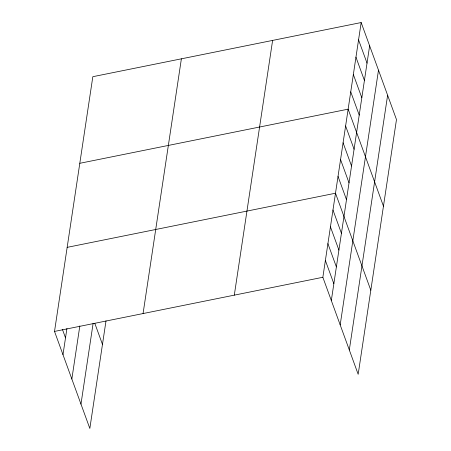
<?xml version="1.0" encoding="UTF-8"?>
<svg xmlns="http://www.w3.org/2000/svg" width="451" height="451" viewBox="0 0 451 451"><rect width="100%" height="100%" fill="white"/><g stroke="black" fill="none" stroke-linecap="round" stroke-linejoin="round"><path stroke-width="0.68" d="M106.013 320.853L89.834 428.45L54.52 331.423L92.827 76.693L361.166 22.55L396.48 119.577L358.173 374.307L322.854 277.28L361.166 22.55M62.982 354.683L66.928 328.458M71.844 379.026L79.833 325.898M80.971 404.107L93.109 323.406M143.068 313.552L181.381 58.827M234.306 295.146L272.613 40.415M331.322 300.541L369.634 45.81M340.184 324.883L378.496 70.153M349.311 349.965L387.623 95.234M79.804 163.301L348.144 109.159L383.457 206.186M67.16 247.362L335.499 193.22L370.812 290.247M54.52 331.423L322.854 277.28M358.562 39.874L367.029 63.134M355.957 57.192L364.425 80.453M353.353 74.516L361.82 97.777M350.748 91.835L359.216 115.101M345.613 125.97L354.08 149.23M343.087 142.781L351.549 166.041M340.556 159.592L349.023 182.858M338.03 176.409L346.492 199.669M332.973 210.031L341.435 233.291M330.442 226.842L338.91 250.102M327.911 243.653L336.378 266.919M325.385 260.469L333.853 283.73M94.811 323.339L102.473 344.389M62.458 329.472L65.513 337.872"/></g></svg>
